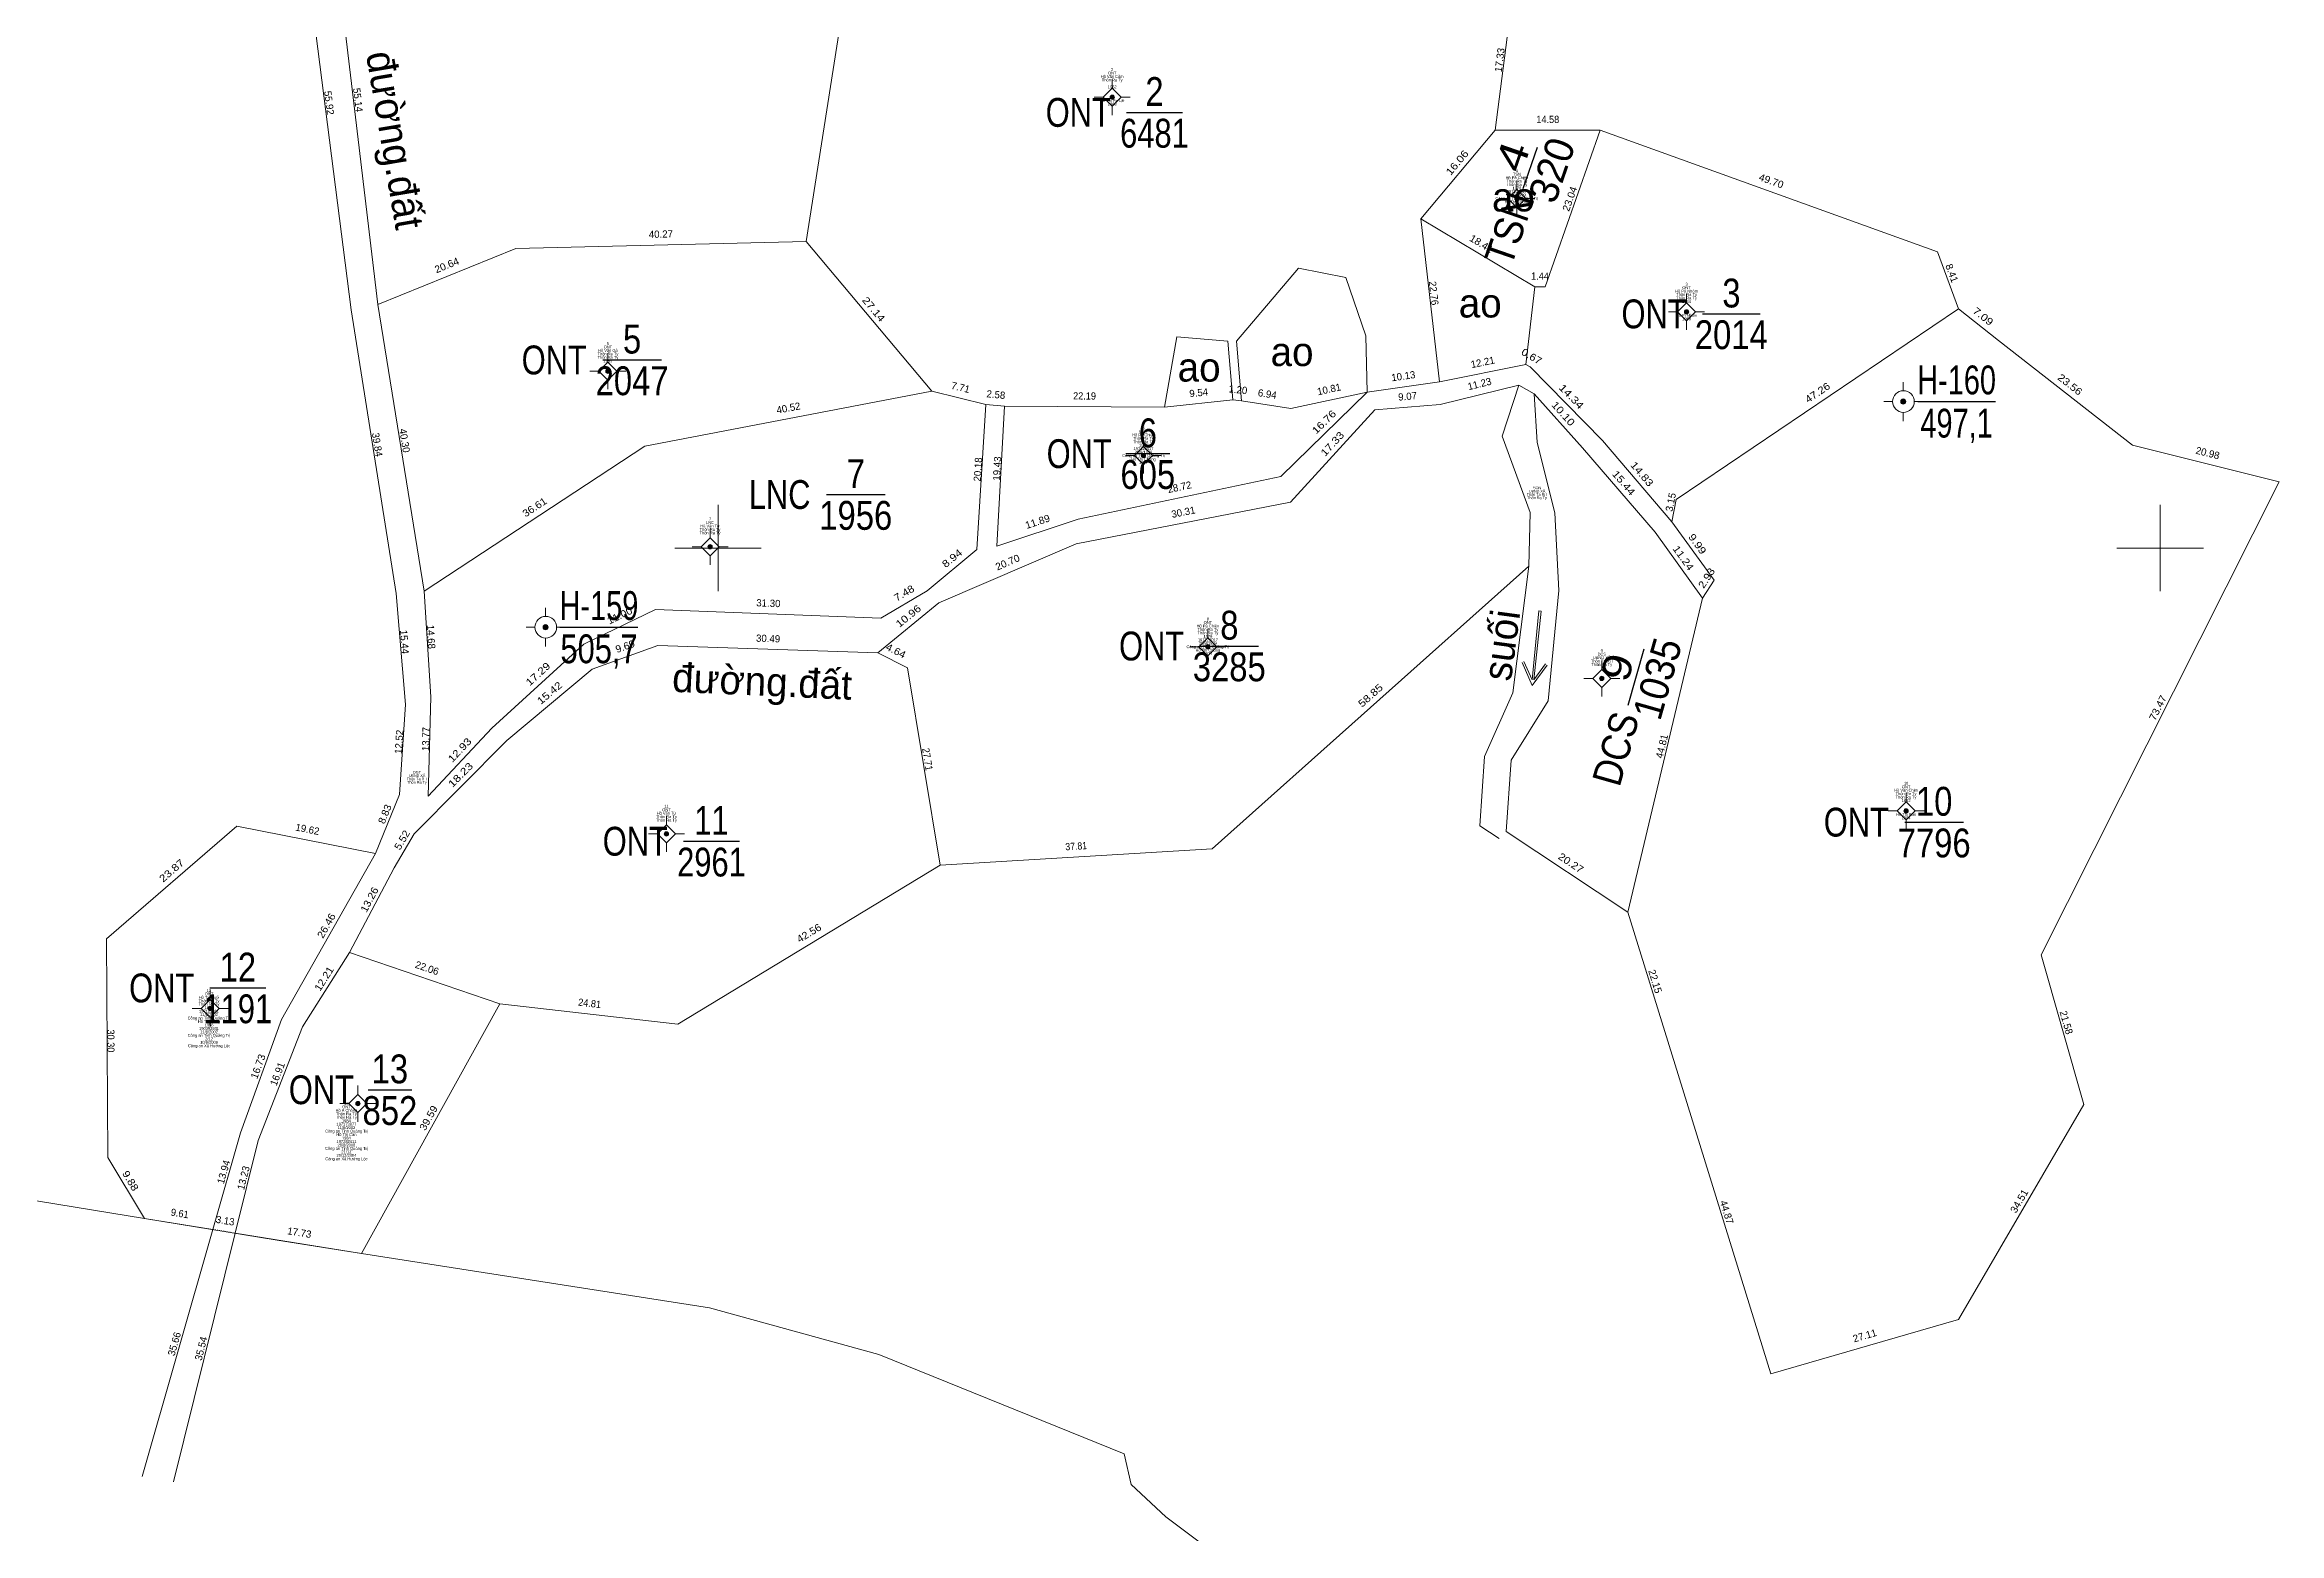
# Model space of a CAD drawing. Header units: metres. Extents: x 551763 to 553237, y 1832638 to 1834269.
# Drawn here: x 552106.6 to 552416.5, y 1833263.3 to 1833469.8 of the extents above; entities that cross this region are included whole.
import ezdxf
from ezdxf.enums import TextEntityAlignment as Align

# ---------------------------------------------------------------- set-up
doc = ezdxf.new("R2010")
doc.units = ezdxf.units.M
doc.header["$LTSCALE"] = 0.16
doc.linetypes.add('DOTTED', pattern=[1.5, 0.3, -1.2])
for name, color, linetype, lineweight in [('10', 7, 'Continuous', 13), ('11', 7, 'Continuous', 13), ('13', 7, 'Continuous', 25), ('23', 7, 'Continuous', 13), ('31', 7, 'Continuous', 13), ('32', 7, 'Continuous', 13), ('35', 7, 'Continuous', 13), ('46', 7, 'Continuous', 13), ('63', 7, 'Continuous', 13), ('9', 7, 'Continuous', 13)]:
    doc.layers.add(name, color=color, linetype=linetype, lineweight=lineweight)
for name, color, linetype in [('15', 7, 'Continuous'), ('16', 7, 'Continuous'), ('20', 7, 'Continuous'), ('28', 7, 'Continuous'), ('39', 7, 'Continuous'), ('62', 7, 'Continuous')]:
    doc.layers.add(name, color=color, linetype=linetype)

msp = doc.modelspace()

# ---------------------------------------------------------------- hatches: boundary and pattern name
at = {"layer": '11'}
for points in [[(552254.9595, 1833462.53, 1), (552254.3595, 1833462.53, 1)], [(552311.0795, 1833448.49, 1), (552310.4795, 1833448.49, 1)], [(552334.6095, 1833432.76, 1), (552334.0095, 1833432.76, 1)], [(552185.0295, 1833424.53, 1), (552184.4295, 1833424.53, 1)], [(552259.2995, 1833412.82, 1), (552258.6995, 1833412.82, 1)], [(552199.1895, 1833400.18, 1), (552198.5895, 1833400.18, 1)], [(552268.2295, 1833386.31, 1), (552267.6295, 1833386.31, 1)], [(552322.8495, 1833381.92, 1), (552322.2495, 1833381.92, 1)], [(552365.0495, 1833363.53, 1), (552364.4495, 1833363.53, 1)], [(552193.1495, 1833360.34, 1), (552192.5495, 1833360.34, 1)], [(552129.8595, 1833336.13, 1), (552129.2595, 1833336.13, 1)], [(552150.3595, 1833322.93, 1), (552149.7595, 1833322.93, 1)]]:
    msp.add_hatch(color=256, dxfattribs=at).paths.add_polyline_path(points)
at = {"layer": '9'}
for points in [[(552364.7194, 1833420.3208, 1), (552364.0018, 1833420.3208, 1)], [(552176.4444, 1833389.0178, 1), (552175.7268, 1833389.0178, 1)]]:
    msp.add_hatch(color=256, dxfattribs=at).paths.add_polyline_path(points)

# ---------------------------------------------------------------- linework, layer by layer
at = {"layer": '10'}
for p, q in [((552307.77, 1833457.97), (552322.35, 1833457.95)), ((552297.45, 1833445.66), (552300.05, 1833423.05)), ((552313.26, 1833436.23), (552297.45, 1833445.66)), ((552212.2, 1833442.52), (552229.66, 1833421.74)), ((552229.66, 1833421.74), (552237.15, 1833419.92)), ((552261.91, 1833419.54), (552271.4, 1833420.54)), ((552271.4, 1833420.54), (552272.59, 1833420.42)), ((552239.72, 1833419.67), (552261.91, 1833419.54)), ((552326.16, 1833349.47), (552336.53, 1833393.06)), ((552326.16, 1833349.47), (552309.28, 1833360.7)), ((552169.76, 1833336.76), (552148.88, 1833343.89)), ((552150.54, 1833302.15), (552169.76, 1833336.76)), ((552129.95, 1833305.47), (552120.46, 1833306.99)), ((552150.54, 1833302.15), (552133.04, 1833304.97))]:
    msp.add_line(p, q, dxfattribs=at)
for points in [[(552212.2, 1833442.52), (552221.09, 1833499.11), (552231.18, 1833520.41), (552256.73, 1833528.88), (552258.18, 1833497.18), (552273.54, 1833472.07), (552309.98, 1833475.16), (552307.77, 1833457.97), (552297.45, 1833445.66)], [(552322.35, 1833457.95), (552314.7, 1833436.22), (552313.26, 1833436.23)], [(552322.35, 1833457.95), (552369.1, 1833441.07), (552372.04, 1833433.19)], [(552152.82, 1833433.79), (552171.94, 1833441.57), (552212.2, 1833442.52)], [(552326.16, 1833349.47), (552332.72, 1833328.31), (552346, 1833285.45), (552372.03, 1833293.01), (552389.42, 1833322.82), (552383.49, 1833343.57), (552416.51, 1833409.2), (552396.15, 1833414.27), (552377.59, 1833428.78), (552372.04, 1833433.19)], [(552372.04, 1833433.19), (552332.89, 1833406.71), (552332.27, 1833403.62)], [(552159.26, 1833394.01), (552189.86, 1833414.11), (552229.66, 1833421.74)], [(552272.59, 1833420.42), (552279.45, 1833419.37), (552290.02, 1833421.64)], [(552230.8, 1833356.03), (552268.54, 1833358.28), (552312.43, 1833397.48)], [(552222.14, 1833385.46), (552226.28, 1833383.37), (552230.8, 1833356.03)], [(552120.46, 1833306.99), (552115.4, 1833315.48), (552115.21, 1833345.78), (552133.25, 1833361.41), (552152.5, 1833357.63)], [(552169.76, 1833336.76), (552194.41, 1833333.96), (552230.8, 1833356.03)]]:
    msp.add_lwpolyline(points, dxfattribs=at)
at = {"layer": '11'}
for p, q in [((552254.66, 1833465.03), (552254.66, 1833463.78)), ((552253.41, 1833462.53), (552252.16, 1833462.53)), ((552254.66, 1833461.28), (552254.66, 1833460.03)), ((552257.16, 1833462.53), (552255.91, 1833462.53)), ((552309.53, 1833448.49), (552308.28, 1833448.49)), ((552310.78, 1833450.99), (552310.78, 1833449.74)), ((552313.28, 1833448.49), (552312.03, 1833448.49)), ((552310.78, 1833447.24), (552310.78, 1833445.99)), ((552333.06, 1833432.76), (552331.81, 1833432.76)), ((552334.31, 1833435.26), (552334.31, 1833434.01)), ((552336.81, 1833432.76), (552335.56, 1833432.76)), ((552334.31, 1833431.51), (552334.31, 1833430.26)), ((552184.73, 1833427.03), (552184.73, 1833425.78)), ((552183.48, 1833424.53), (552182.23, 1833424.53)), ((552184.73, 1833423.28), (552184.73, 1833422.03)), ((552187.23, 1833424.53), (552185.98, 1833424.53)), ((552259, 1833415.32), (552259, 1833414.07)), ((552257.75, 1833412.82), (552256.5, 1833412.82)), ((552259, 1833411.57), (552259, 1833410.32)), ((552261.5, 1833412.82), (552260.25, 1833412.82)), ((552198.89, 1833402.68), (552198.89, 1833401.43)), ((552197.64, 1833400.18), (552196.39, 1833400.18)), ((552198.89, 1833398.93), (552198.89, 1833397.68)), ((552201.39, 1833400.18), (552200.14, 1833400.18)), ((552266.68, 1833386.31), (552265.43, 1833386.31)), ((552267.93, 1833388.81), (552267.93, 1833387.56)), ((552270.43, 1833386.31), (552269.18, 1833386.31)), ((552267.93, 1833385.06), (552267.93, 1833383.81)), ((552322.55, 1833384.42), (552322.55, 1833383.17)), ((552321.3, 1833381.92), (552320.05, 1833381.92)), ((552322.55, 1833380.67), (552322.55, 1833379.42)), ((552325.05, 1833381.92), (552323.8, 1833381.92)), ((552364.75, 1833366.03), (552364.75, 1833364.78)), ((552192.85, 1833362.84), (552192.85, 1833361.59)), ((552363.5, 1833363.53), (552362.25, 1833363.53)), ((552364.75, 1833362.28), (552364.75, 1833361.03)), ((552367.25, 1833363.53), (552366, 1833363.53)), ((552191.6, 1833360.34), (552190.35, 1833360.34)), ((552192.85, 1833359.09), (552192.85, 1833357.84)), ((552195.35, 1833360.34), (552194.1, 1833360.34)), ((552129.56, 1833338.63), (552129.56, 1833337.38)), ((552128.31, 1833336.13), (552127.06, 1833336.13)), ((552129.56, 1833334.88), (552129.56, 1833333.63)), ((552132.06, 1833336.13), (552130.81, 1833336.13)), ((552150.06, 1833325.43), (552150.06, 1833324.18)), ((552148.81, 1833322.93), (552147.56, 1833322.93)), ((552150.06, 1833321.68), (552150.06, 1833320.43)), ((552152.56, 1833322.93), (552151.31, 1833322.93))]:
    msp.add_line(p, q, dxfattribs=at)
for points in [[(552254.66, 1833463.78), (552253.41, 1833462.53), (552254.66, 1833461.28), (552255.91, 1833462.53)], [(552310.78, 1833449.74), (552309.53, 1833448.49), (552310.78, 1833447.24), (552312.03, 1833448.49)], [(552334.31, 1833434.01), (552333.06, 1833432.76), (552334.31, 1833431.51), (552335.56, 1833432.76)], [(552184.73, 1833425.78), (552183.48, 1833424.53), (552184.73, 1833423.28), (552185.98, 1833424.53)], [(552259, 1833414.07), (552257.75, 1833412.82), (552259, 1833411.57), (552260.25, 1833412.82)], [(552198.89, 1833401.43), (552197.64, 1833400.18), (552198.89, 1833398.93), (552200.14, 1833400.18)], [(552267.93, 1833387.56), (552266.68, 1833386.31), (552267.93, 1833385.06), (552269.18, 1833386.31)], [(552322.55, 1833383.17), (552321.3, 1833381.92), (552322.55, 1833380.67), (552323.8, 1833381.92)], [(552364.75, 1833364.78), (552363.5, 1833363.53), (552364.75, 1833362.28), (552366, 1833363.53)], [(552192.85, 1833361.59), (552191.6, 1833360.34), (552192.85, 1833359.09), (552194.1, 1833360.34)], [(552129.56, 1833337.38), (552128.31, 1833336.13), (552129.56, 1833334.88), (552130.81, 1833336.13)], [(552150.06, 1833324.18), (552148.81, 1833322.93), (552150.06, 1833321.68), (552151.31, 1833322.93)]]:
    msp.add_lwpolyline(points, close=True, dxfattribs=at)
for centre in [(552254.6595, 1833462.53), (552310.7795, 1833448.49), (552334.3095, 1833432.76), (552184.7295, 1833424.53), (552258.9995, 1833412.82), (552198.8895, 1833400.18), (552267.9295, 1833386.31), (552322.5495, 1833381.92), (552364.7495, 1833363.53), (552192.8495, 1833360.34), (552129.5595, 1833336.13), (552150.0595, 1833322.93)]:
    msp.add_circle(centre, 0.3, dxfattribs=at)
at = {"layer": '13'}
for p, q in [((552256.63, 1833460.43), (552264.41, 1833460.43)), ((552311.67, 1833449.86), (552313.66, 1833455.59)), ((552336.51, 1833432.48), (552344.54, 1833432.48)), ((552184.01, 1833426.09), (552192.15, 1833426.09)), ((552256.55, 1833413.09), (552262.66, 1833413.09)), ((552215.03, 1833407.42), (552223.17, 1833407.42)), ((552266.84, 1833386.41), (552274.96, 1833386.41)), ((552326.22, 1833378.22), (552328.45, 1833386.03)), ((552364.58, 1833361.98), (552372.72, 1833361.98)), ((552195.2, 1833359.33), (552202.98, 1833359.33)), ((552129.52, 1833338.98), (552137.3, 1833338.98)), ((552151.46, 1833324.86), (552157.53, 1833324.86))]:
    msp.add_line(p, q, dxfattribs=at)
at = {"layer": '23'}
for p, q in [((552152.82, 1833433.79), (552159.26, 1833394.01)), ((552290.02, 1833421.64), (552300.05, 1833423.05)), ((552237.15, 1833419.92), (552239.72, 1833419.67))]:
    msp.add_line(p, q, dxfattribs=at)
at = {"layer": '23', "linetype": 'DOTTED'}
msp.add_line((552129.95, 1833305.47), (552133.04, 1833304.97), dxfattribs=at)
at = {"layer": '23'}
for points in [[(552152.5, 1833357.63), (552155.84, 1833365.8), (552156.67, 1833378.29), (552155.38, 1833393.68), (552149.11, 1833433.02), (552142.03, 1833488.49), (552141.57, 1833519.44), (552146.42, 1833520.28)], [(552145.77, 1833502.64), (552146.31, 1833488.54), (552152.82, 1833433.79)], [(552332.27, 1833403.62), (552322.67, 1833414.92), (552312.6, 1833425.13), (552312.02, 1833425.47), (552300.05, 1833423.05)], [(552222.14, 1833385.46), (552230.64, 1833392.38), (552249.65, 1833400.57), (552279.4, 1833406.38), (552291.1, 1833419.17), (552300.14, 1833419.91), (552311.04, 1833422.61)], [(552239.72, 1833419.67), (552238.66, 1833400.27), (552249.95, 1833403.99), (552278.05, 1833409.91), (552290.02, 1833421.64)], [(552336.53, 1833393.06), (552329.96, 1833402.18), (552319.9, 1833413.89), (552313.16, 1833421.41)], [(552159.26, 1833394.01), (552160.16, 1833379.36), (552159.79, 1833365.59), (552168.64, 1833375.02), (552181.41, 1833386.67), (552191.31, 1833391.47), (552222.59, 1833390.25), (552229.01, 1833394.08), (552235.9, 1833399.78), (552237.15, 1833419.92)], [(552336.53, 1833393.06), (552338.12, 1833395.52), (552332.27, 1833403.62)], [(552222.14, 1833385.46), (552191.67, 1833386.46), (552182.55, 1833383.2), (552170.73, 1833373.29), (552157.86, 1833360.38), (552155.07, 1833355.62), (552148.88, 1833343.89)], [(552120.14, 1833271.19), (552129.95, 1833305.47), (552133.78, 1833318.87), (552139.46, 1833334.61), (552152.5, 1833357.63)], [(552148.88, 1833343.89), (552142.36, 1833333.57), (552136.23, 1833317.81), (552133.04, 1833304.97), (552124.47, 1833270.48)]]:
    msp.add_lwpolyline(points, dxfattribs=at)
at = {"layer": '31'}
msp.add_line((552313.16, 1833421.41), (552311.04, 1833422.61), dxfattribs=at)
for points in [[(552311.04, 1833422.61), (552308.73, 1833415.52), (552312.64, 1833404.94), (552312.43, 1833397.48)], [(552309.28, 1833360.7), (552309.97, 1833370.58), (552315.12, 1833378.81), (552316.61, 1833394.13), (552316.04, 1833404.86), (552313.59, 1833414.66), (552313.16, 1833421.41)], [(552312.43, 1833397.48), (552310.21, 1833379.9), (552306.3, 1833371.07), (552305.64, 1833361.45), (552308.33, 1833359.71)]]:
    msp.add_lwpolyline(points, dxfattribs=at)
at = {"layer": '32'}
msp.add_line((552313.26, 1833436.23), (552312.02, 1833425.47), dxfattribs=at)
for points in [[(552272.59, 1833420.42), (552271.91, 1833428.69), (552280.5, 1833438.84), (552287.08, 1833437.53), (552289.84, 1833429.45), (552290.02, 1833421.64)], [(552261.91, 1833419.54), (552263.64, 1833429.28), (552270.69, 1833428.69), (552271.4, 1833420.54)]]:
    msp.add_lwpolyline(points, dxfattribs=at)
at = {"layer": '35'}
for p, q in [((552312.88, 1833381.73), (552311.76, 1833384.24)), ((552314.75, 1833383.92), (552313.13, 1833381.7))]:
    msp.add_line(p, q, dxfattribs=at)
for points in [[(552313.13, 1833381.7), (552314.13, 1833391.24), (552313.84, 1833391.27), (552312.88, 1833381.73)], [(552311.49, 1833384.12), (552312.92, 1833380.91), (552314.99, 1833383.75)]]:
    msp.add_lwpolyline(points, dxfattribs=at)
at = {"layer": '46'}
for points in [[(552000, 1833329.26), (552003.95, 1833326.06), (552120.46, 1833306.99)], [(552120.46, 1833306.99), (552138.85, 1833303.98), (552150.54, 1833302.15)], [(552150.54, 1833302.15), (552198.81, 1833294.59), (552222.3, 1833288.15), (552256.31, 1833274.35)], [(552275.01, 1833255.96), (552262.1, 1833265.64), (552257.31, 1833270.1), (552256.31, 1833274.35)]]:
    msp.add_lwpolyline(points, dxfattribs=at)
at = {"layer": '63'}
for p, q in [((552200, 1833394), (552200, 1833406)), ((552400, 1833394), (552400, 1833406)), ((552194, 1833400), (552206, 1833400)), ((552394, 1833400), (552406, 1833400))]:
    msp.add_line(p, q, dxfattribs=at)
at = {"layer": '9'}
for p, q in [((552362.88, 1833420.34), (552361.68, 1833420.34)), ((552364.36, 1833423.02), (552364.36, 1833421.82)), ((552367.08, 1833420.34), (552365.88, 1833420.34)), ((552364.36, 1833418.82), (552364.36, 1833417.62)), ((552176.08, 1833391.72), (552176.08, 1833390.52)), ((552174.6, 1833389.04), (552173.4, 1833389.04)), ((552176.08, 1833387.52), (552176.08, 1833386.32)), ((552178.8, 1833389.04), (552177.6, 1833389.04))]:
    msp.add_line(p, q, dxfattribs=at)
at = {"layer": '9', "lineweight": 25}
for p, q in [((552366.36, 1833420.32), (552377.17, 1833420.32)), ((552178.08, 1833389.02), (552188.89, 1833389.02))]:
    msp.add_line(p, q, dxfattribs=at)
at = {"layer": '9'}
for centre, radius in [((552364.386, 1833420.319), 1.5), ((552364.3606, 1833420.3208), 0.3588), ((552176.111, 1833389.016), 1.5), ((552176.0856, 1833389.0178), 0.3588)]:
    msp.add_circle(centre, radius, dxfattribs=at)

# ---------------------------------------------------------------- texts
at = {"layer": '13'}
for s, width, p in [('2', 0.85, (552260.52, 1833461.32)), ('6481', 0.8, (552260.52, 1833455.54)), ('3', 0.85, (552340.53, 1833433.37)), ('5', 0.85, (552188.08, 1833426.98)), ('2014', 0.85, (552340.515, 1833427.59)), ('2047', 0.85, (552188.08, 1833421.2)), ('6', 0.85, (552259.605, 1833413.98)), ('7', 0.85, (552219.105, 1833408.31)), ('605', 0.85, (552259.595, 1833408.2)), ('1956', 0.85, (552219.1, 1833402.53)), ('8', 0.85, (552270.91, 1833387.3)), ('3285', 0.85, (552270.895, 1833381.52)), ('10', 0.85, (552368.65, 1833362.87)), ('11', 0.8, (552199.085, 1833360.22)), ('2961', 0.8, (552199.09, 1833354.44)), ('7796', 0.85, (552368.65, 1833357.09)), ('12', 0.85, (552133.41, 1833339.87)), ('1191', 0.8, (552133.41, 1833334.09)), ('13', 0.85, (552154.49, 1833325.75)), ('852', 0.85, (552154.495, 1833319.97))]:
    msp.add_text(s, height=4, dxfattribs=dict(at, width=width)).set_placement(p, align=Align.CENTER)
at = {"layer": '13', "width": 0.8}
for s, p in [('ONT ', (552255.66, 1833458.43)), ('ONT ', (552335.51, 1833430.48)), ('ONT ', (552182.99, 1833424.09)), ('ONT ', (552255.79, 1833411.09)), ('LNC ', (552214.01, 1833405.42)), ('ONT ', (552265.83, 1833384.41)), ('ONT ', (552194.23, 1833357.33)), ('ONT ', (552363.56, 1833359.98)), ('ONT ', (552128.55, 1833336.98)), ('ONT ', (552150.7, 1833322.86))]:
    msp.add_text(s, height=4, dxfattribs=at).set_placement(p, align=Align.RIGHT)
at = {"layer": '13'}
for s, rotation, width, p in [('4', 70.882, 1.3, (552312.0491, 1833453.665)), ('1035', 74.071, 0.95, (552332.1887, 1833381.3261)), ('9', 74.071, 1.2, (552326.6341, 1833382.9111))]:
    msp.add_text(s, height=4, rotation=rotation, dxfattribs=dict(at, width=width)).set_placement(p, align=Align.CENTER)
msp.add_text('320', height=4, rotation=70.882, dxfattribs=at).set_placement((552317.5097, 1833451.78), align=Align.CENTER)
for s, rotation, width, p in [('TSN ', 70.882, 0.95, (552313.7586, 1833449.7899)), ('DCS ', 74.071, 0.9, (552328.1715, 1833377.7822))]:
    msp.add_text(s, height=4, rotation=rotation, dxfattribs=dict(at, width=width)).set_placement(p, align=Align.RIGHT)
at = {"layer": '15'}
for s, width, p in [('2', 0.8, (552254.66, 1833466.17)), ('ONT', 1.05, (552254.66, 1833465.69)), ('1962', 0.95, (552254.665, 1833463.77)), ('4', 0.85, (552310.78, 1833452.13)), ('ONT', 1.05, (552334.31, 1833435.92)), ('3', 0.85, (552334.315, 1833436.4)), ('1964', 0.95, (552334.305, 1833434)), ('ONT', 1.05, (552184.73, 1833427.69)), ('5', 0.85, (552184.73, 1833428.17)), ('1985', 0.95, (552184.725, 1833425.77)), ('ONT', 1.05, (552259, 1833415.98)), ('6', 0.95, (552259, 1833416.46)), ('LNC', 1.05, (552198.885, 1833403.34)), ('ONT', 1.05, (552267.93, 1833389.47)), ('8', 0.95, (552267.93, 1833389.95)), ('9', 0.9, (552322.545, 1833385.56)), ('10', 0.95, (552364.755, 1833367.17)), ('11', 0.85, (552192.85, 1833363.98)), ('ONT', 1.05, (552364.75, 1833366.69)), ('1982', 0.95, (552364.755, 1833364.77)), ('ONT', 1.05, (552192.85, 1833363.5)), ('1984', 0.95, (552364.745, 1833362.37)), ('ONT', 1.05, (552129.41, 1833337.96)), ('1965', 0.95, (552129.405, 1833336.04)), ('12', 0.9, (552129.41, 1833338.44)), ('197122011', 0.95, (552129.415, 1833335.56)), ('190393931', 0.95, (552129.415, 1833333.16)), ('2/12', 0.95, (552129.405, 1833331.72)), ('ONT', 1.05, (552148.46, 1833322.28)), ('13', 0.9, (552148.455, 1833322.76)), ('197282411', 0.95, (552148.465, 1833317.48)), ('1984', 0.95, (552148.455, 1833320.36)), ('1984', 0.95, (552148.455, 1833317.96)), ('21/12', 0.95, (552148.465, 1833316.04))]:
    msp.add_text(s, height=0.4, dxfattribs=dict(at, width=width)).set_placement(p, align=Align.CENTER)
for s, p in [('Hồ Văn Cảm', (552254.655, 1833465.21)), ('Thôn Ra Ty', (552254.66, 1833464.73)), ('Hồ Thị Pa Lất', (552254.66, 1833461.85)), ('1968', (552254.665, 1833461.37)), ('Hồ Pả Chiên', (552310.785, 1833451.17)), ('Thôn Ra Ty', (552310.78, 1833450.69)), ('TSN', (552310.78, 1833451.65)), ('Công an Tỉnh Quảng Trị', (552310.78, 1833448.29)), ('Hồ Thị Chung', (552310.775, 1833447.81)), ('Thôn Ra Ty', (552310.78, 1833450.21)), ('197122017', (552310.78, 1833449.25)), ('28/9/1999', (552310.78, 1833448.77)), ('1976', (552310.785, 1833449.73)), ('1977', (552310.78, 1833447.33)), ('Hồ Pả Nhòm', (552334.305, 1833435.44)), ('Hồ Pỉ Nhòm', (552334.31, 1833432.08)), ('Thôn Ra Ty', (552334.31, 1833434.96)), ('Thôn Ra Ty', (552334.31, 1833434.48)), ('1968', (552334.315, 1833431.6)), ('Thôn Ra Ty', (552184.73, 1833426.73)), ('Thôn Ra Ty', (552184.73, 1833426.25)), ('Hồ Văn Gà', (552184.73, 1833427.21)), ('Hồ Pả Chiên', (552259.005, 1833415.5)), ('Thôn Ra Ty', (552259, 1833415.02)), ('Thôn Ra Ty', (552259, 1833414.54)), ('197122017', (552259, 1833413.58)), ('1976', (552259.005, 1833414.06)), ('Công an Tỉnh Quảng Trị', (552259, 1833412.62)), ('Hồ Thị Chung', (552258.995, 1833412.14)), ('28/9/1999', (552259, 1833413.1)), ('1977', (552259, 1833411.66)), ('Thôn Ra Ty', (552198.89, 1833402.38)), ('Thôn Ra Ty', (552198.89, 1833401.9)), ('Hồ Văn Từ', (552198.885, 1833402.86)), ('7', (552198.895, 1833403.82)), ('Hồ Pả Chiên', (552267.935, 1833388.99)), ('Công an Tỉnh Quảng Trị', (552267.93, 1833386.11)), ('Hồ Thị Chung', (552267.925, 1833385.63)), ('Thôn Ra Ty', (552267.93, 1833388.51)), ('Thôn Ra Ty', (552267.93, 1833388.03)), ('197122017', (552267.93, 1833387.07)), ('28/9/1999', (552267.93, 1833386.59)), ('1976', (552267.935, 1833387.55)), ('1977', (552267.93, 1833385.15)), ('Thôn Ta Ri I', (552322.555, 1833384.12)), ('Thôn Ra Ty', (552322.55, 1833383.64)), ('UBND XÃ', (552322.545, 1833384.6)), ('DCS', (552322.555, 1833385.08)), ('Hồ Văn Chim', (552364.745, 1833366.21)), ('Thôn Ra Ty', (552364.75, 1833365.73)), ('Thôn Ra Ty', (552364.75, 1833365.25)), ('Thôn Ra Ty', (552192.85, 1833362.54)), ('Thôn Ra Ty', (552192.85, 1833362.06)), ('Hồ Văn Từ', (552192.845, 1833363.02)), ('Hồ Thị Ban', (552364.75, 1833362.85)), ('Thôn Ra Ty', (552129.41, 1833337)), ('Thôn Ra Ty', (552129.41, 1833336.52)), ('Hồ Ta Muôi', (552129.405, 1833337.48)), ('Công an Tỉnh Quảng Trị', (552129.41, 1833334.6)), ('Hồ Thị Rỏng', (552129.405, 1833334.12)), ('11/8/2002', (552129.415, 1833335.08)), ('1956', (552129.415, 1833333.64)), ('Công an Tỉnh Quảng Trị', (552129.41, 1833332.2)), ('Công an Xã Hướng Lộc', (552129.415, 1833330.76)), ('10/9/2009', (552129.41, 1833331.24)), ('11/8/2002', (552129.415, 1833332.68)), ('Hồ A Chỏng', (552148.46, 1833321.8)), ('Thôn Ra Ty', (552148.46, 1833321.32)), ('Thôn Ra Ty', (552148.46, 1833320.84)), ('Công an Tỉnh Quảng Trị', (552148.46, 1833318.92)), ('Hồ Thị Can', (552148.46, 1833318.44)), ('197173877', (552148.46, 1833319.88)), ('11/8/2002', (552148.465, 1833319.4)), ('Công an Tỉnh Quảng Trị', (552148.46, 1833316.52)), ('Công an Xã Hướng Lộc', (552148.465, 1833315.08)), ('20/12/2004', (552148.465, 1833315.56)), ('28/8/2008', (552148.465, 1833317))]:
    msp.add_text(s, height=0.4, dxfattribs=at).set_placement(p, align=Align.CENTER)
at = {"layer": '16'}
for s, p in [('UBND XÃ', (552313.585, 1833407.7)), ('Thôn Ta Ri I', (552313.575, 1833407.24)), ('Thôn Ta Ri I', (552158.245, 1833367.79)), ('UBND XÃ', (552158.255, 1833368.25))]:
    msp.add_text(s, height=0.3719, dxfattribs=at).set_placement(p, align=Align.CENTER)
for s, width, p in [('SON', 1.05, (552313.585, 1833408.16)), ('Thôn Ra Ty', 1.05, (552313.575, 1833406.78)), ('Thôn Ra Ty', 1.05, (552158.245, 1833367.33)), ('DGT', 1.1, (552158.255, 1833368.71))]:
    msp.add_text(s, height=0.3719, dxfattribs=dict(at, width=width)).set_placement(p, align=Align.CENTER)
at = {"layer": '20'}
for p in [(552310.305, 1833446.69), (552305.695, 1833431.98), (552279.605, 1833425.24), (552266.715, 1833423.09)]:
    msp.add_text('ao', height=4, dxfattribs=at).set_placement(p, align=Align.CENTER)
at = {"layer": '28'}
for rotation, p in [(279.627, (552153.2497, 1833456.2745)), (357.445, (552206.0309, 1833379.5136))]:
    msp.add_text('đường.đất', height=4, rotation=rotation, dxfattribs=at).set_placement(p, align=Align.CENTER)
at = {"layer": '39'}
msp.add_text('suối', height=4, rotation=82.344, dxfattribs=at).set_placement((552310.6027, 1833386.2685), align=Align.CENTER)
at = {"layer": '62'}
for s, rotation, p in [('17.33', 82.674, (552308.8836, 1833467.6312)), ('55.14', 276.781, (552149.5769, 1833462.094)), ('55.92', 277.274, (552145.5808, 1833461.6883)), ('40.27', 1.352, (552192.0832, 1833443.0483)), ('8.41', 290.46, (552370.6302, 1833437.9598)), ('22.76', 276.56, (552298.7595, 1833435.2921)), ('12.21', 11.43, (552306.1409, 1833425.2816)), ('10.13', 8.002, (552295.1004, 1833423.3534)), ('11.23', 13.912, (552305.7148, 1833422.2873)), ('40.52', 10.852, (552209.8559, 1833418.9394)), ('7.71', 346.342, (552233.5219, 1833421.7982)), ('2.58', 354.444, (552238.4866, 1833420.7948)), ('9.54', 6.015, (552266.7076, 1833421.0457)), ('1.20', 354.242, (552272.0448, 1833421.4704)), ('6.94', 351.298, (552276.0943, 1833420.8804)), ('10.81', 12.121, (552284.84, 1833421.5315)), ('9.07', 4.68, (552295.6592, 1833420.5447)), ('39.84', 279.056, (552152.2548, 1833414.2687)), ('40.30', 279.196, (552156.0496, 1833414.8249)), ('20.98', 346.017, (552406.4542, 1833412.7006)), ('20.18', 86.448, (552236.5314, 1833410.874)), ('19.43', 86.873, (552239.1892, 1833410.9927)), ('28.72', 11.897, (552264.0969, 1833407.9712)), ('30.31', 11.05, (552264.6192, 1833404.4904)), ('3.15', 78.654, (552332.6042, 1833406.2666)), ('31.30', 357.766, (552206.9655, 1833391.8566)), ('14.68', 273.515, (552159.7107, 1833387.6507)), ('15.44', 274.791, (552156.0277, 1833386.9368)), ('30.49', 358.12, (552206.9286, 1833386.9566)), ('12.52', 86.198, (552156.2584, 1833373.0818)), ('13.77', 88.461, (552159.9736, 1833373.4916)), ('44.81', 76.618, (552331.3693, 1833372.3843)), ('19.62', 348.891, (552142.9687, 1833360.5023)), ('22.06', 341.146, (552159.4834, 1833341.2686)), ('22.15', 287.224, (552329.483, 1833339.7431)), ('21.58', 285.949, (552386.4923, 1833334.0524)), ('16.91', 68.746, (552139.3618, 1833326.8687)), ('13.94', 74.049, (552131.9109, 1833313.3126)), ('13.23', 76.048, (552134.6685, 1833312.5144)), ('44.87', 287.215, (552339.4027, 1833307.733)), ('3.13', 350.809, (552131.5751, 1833306.2088)), ('17.73', 350.846, (552141.8655, 1833304.5516)), ('35.66', 74.03, (552125.08, 1833289.4674)), ('35.54', 76.046, (552128.7861, 1833288.8444)), ('27.11', 16.195, (552359.1605, 1833290.2749))]:
    msp.add_text(s, height=1, rotation=rotation, dxfattribs=at).set_placement(p, align=Align.CENTER)
for s, rotation, width, p in [('14.58', 359.921, 0.95, (552315.0643, 1833458.9578)), ('16.06', 50.025, 1.2, (552302.8784, 1833453.1388)), ('49.70', 340.147, 1.05, (552345.8902, 1833450.4533)), ('23.04', 70.605, 1.05, (552318.5828, 1833448.264)), ('18.41', 329.186, 1.05, (552305.6089, 1833441.7902)), ('20.64', 22.142, 1.05, (552162.5715, 1833438.7602)), ('1.44', 359.602, 0.95, (552313.9865, 1833437.2213)), ('27.14', 310.038, 1.2, (552221.201, 1833432.8017)), ('7.09', 321.53, 1.2, (552375.1239, 1833431.7398)), ('0.67', 329.621, 1.15, (552312.5671, 1833426.152)), ('23.56', 321.982, 1.15, (552387.177, 1833422.2849)), ('22.19', 359.664, 0.95, (552250.8221, 1833420.6006)), ('10.10', 311.869, 1.2, (552316.8369, 1833418.3137)), ('14.34', 314.604, 1.25, (552317.9834, 1833420.6661)), ('47.26', 34.073, 1.15, (552352.7499, 1833421.1389)), ('16.76', 44.42, 1.2, (552284.38, 1833417.1202)), ('17.33', 47.548, 1.2, (552285.5573, 1833414.1175)), ('14.83', 310.35, 1.2, (552327.7479, 1833409.9487)), ('15.44', 310.666, 1.2, (552325.2166, 1833408.7058)), ('36.61', 33.299, 1.1, (552174.8355, 1833405.2452)), ('11.89', 18.237, 1.05, (552244.4685, 1833403.1864)), ('9.99', 305.838, 1.2, (552335.4105, 1833400.2778)), ('8.94', 39.6, 1.2, (552232.7713, 1833398.1917)), ('20.70', 23.308, 1.05, (552240.3472, 1833397.5626)), ('11.24', 305.769, 1.15, (552333.4574, 1833398.3273)), ('2.93', 57.124, 1.15, (552337.5023, 1833395.5686)), ('7.48', 30.819, 1.15, (552226.0638, 1833393.3198)), ('11.00', 25.866, 1.1, (552186.5769, 1833390.1782)), ('10.96', 39.15, 1.2, (552226.7043, 1833390.1754)), ('9.69', 19.67, 1.05, (552187.2817, 1833385.8896)), ('4.64', 333.214, 1.1, (552224.4347, 1833385.2962)), ('17.29', 42.374, 1.2, (552175.368, 1833382.154)), ('15.42', 39.977, 1.2, (552176.9538, 1833379.5143)), ('58.85', 41.769, 1.2, (552290.8119, 1833379.1782)), ('73.47', 63.292, 1.1, (552400.1153, 1833377.6103)), ('12.93', 46.817, 1.2, (552164.5345, 1833371.6478)), ('27.71', 279.388, 0.95, (552228.5518, 1833370.6166)), ('18.23', 45.089, 1.25, (552164.6474, 1833368.182)), ('8.83', 67.765, 1.05, (552154.2481, 1833362.9108)), ('5.52', 59.624, 1.1, (552156.612, 1833359.2472)), ('37.81', 3.412, 0.9, (552249.6952, 1833358.1521)), ('23.87', 40.906, 1.2, (552124.5526, 1833354.8765)), ('20.27', 326.365, 1.15, (552317.998, 1833355.9035)), ('13.26', 62.179, 1.1, (552152.1016, 1833350.9916)), ('26.46', 60.47, 1.1, (552146.1182, 1833347.3686)), ('42.56', 31.236, 1.1, (552212.8707, 1833346.159)), ('12.21', 57.716, 1.1, (552145.7911, 1833339.9929)), ('24.81', 353.52, 0.95, (552182.1386, 1833336.3518)), ('30.30', 270.359, 0.95, (552115.3001, 1833331.6281)), ('16.73', 70.157, 1.05, (552136.6782, 1833327.9153)), ('39.59', 60.955, 1.1, (552160.2875, 1833320.7022)), ('9.88', 300.795, 1.15, (552118.0891, 1833311.976)), ('34.51', 59.742, 1.05, (552380.8718, 1833309.1631)), ('9.61', 350.9, 0.95, (552125.2759, 1833307.2152))]:
    msp.add_text(s, height=1, rotation=rotation, dxfattribs=dict(at, width=width)).set_placement(p, align=Align.CENTER)
at = {"layer": '9'}
for s, width, p in [('H-160', 0.75, (552371.76, 1833421.32)), ('497,1', 0.75, (552371.755, 1833415.32)), ('H-159', 0.75, (552183.485, 1833390.02)), ('505,7', 0.8, (552183.495, 1833384.02))]:
    msp.add_text(s, height=4, dxfattribs=dict(at, width=width)).set_placement(p, align=Align.CENTER)

doc.saveas('drawing.dxf')
